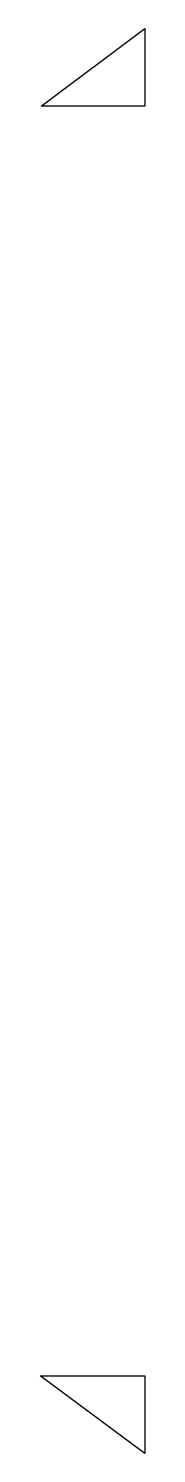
# Model space of a CAD drawing. Header units: millimetres. Extents: x 5 to 8, y 91.2 to 131.6.
import ezdxf

# ---------------------------------------------------------------- set-up
doc = ezdxf.new("R2010")
doc.units = ezdxf.units.MM
doc.layers.get('0').update_dxf_attribs({"linetype": 'CONTINUOUS'})

msp = doc.modelspace()

# ---------------------------------------------------------------- linework, layer by layer
for points in [[(8, 129.446), (5.05, 129.446), (8, 131.646)], [(8.001, 93.416), (8.001, 91.216), (5.02, 93.416)]]:
    msp.add_lwpolyline(points, close=True)

doc.saveas('drawing.dxf')
